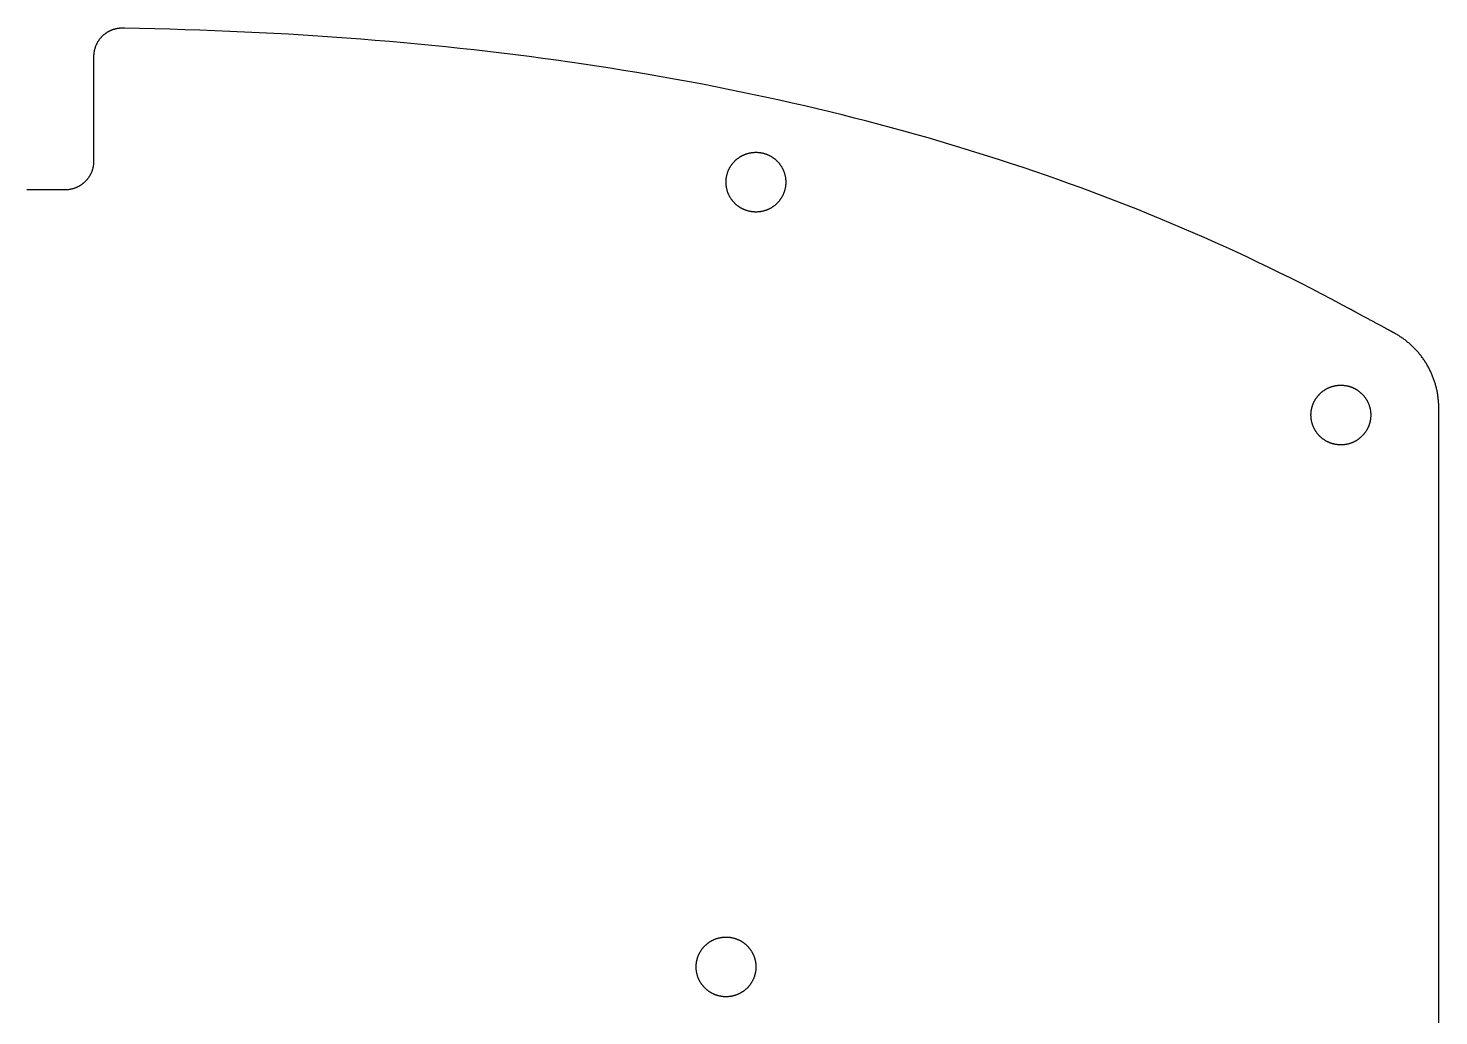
# Model space of a CAD drawing. Extents: x 0 to 154, y 0 to 134.
# Drawn here: x 76.85 to 126.44, y 99.09 to 133.81 of the extents above; entities that cross this region are included whole.
import ezdxf

# ---------------------------------------------------------------- set-up
doc = ezdxf.new("R2010")
doc.units = 0
doc.layers.add('CONTOUR', color=7, linetype='CONTINUOUS')
doc.layers.add('LAYER_1', color=7, linetype='CONTINUOUS')

# ---------------------------------------------------------------- blocks, each defined once
blk = doc.blocks.new('BLOCK_2')
at = {"layer": 'LAYER_1', "color": 7}
for points in [[(358.304, 279.247, 0), (358.304, 281.402, 0), (358.304, 283.548, 0), (358.304, 285.683, 0), (358.304, 287.806, 0), (358.304, 289.915, 0), (358.304, 292.008, 0), (358.304, 294.083, 0), (358.304, 296.138, 0), (358.304, 298.171, 0), (358.304, 300.182, 0), (358.304, 302.166, 0), (358.304, 304.124, 0), (358.304, 306.053, 0), (358.304, 307.95, 0), (358.304, 309.816, 0), (358.304, 311.646, 0), (358.304, 313.44, 0), (358.304, 315.196, 0), (358.304, 316.912, 0), (358.304, 318.585, 0), (358.304, 320.215, 0), (358.304, 321.799, 0), (358.304, 323.336, 0), (358.304, 324.823, 0), (358.304, 326.259, 0), (358.304, 327.642, 0), (358.304, 328.97, 0), (358.304, 330.241, 0), (358.304, 331.453, 0), (358.304, 332.605, 0), (358.304, 333.694, 0), (358.304, 334.72, 0), (358.304, 335.679, 0), (358.304, 336.57, 0), (358.304, 337.392, 0), (358.304, 338.142, 0), (358.304, 338.818, 0), (358.304, 339.419, 0), (358.304, 339.943, 0), (358.304, 340.388, 0), (358.304, 340.751, 0), (358.304, 341.033, 0), (358.304, 341.229, 0), (358.304, 341.339, 0), (358.304, 341.389, 0), (358.303, 341.485, 0), (358.301, 341.582, 0), (358.298, 341.678, 0), (358.294, 341.774, 0), (358.289, 341.87, 0), (358.282, 341.965, 0), (358.275, 342.061, 0), (358.267, 342.156, 0), (358.257, 342.251, 0), (358.247, 342.346, 0), (358.235, 342.44, 0), (358.223, 342.535, 0), (358.209, 342.629, 0), (358.195, 342.723, 0), (358.179, 342.816, 0), (358.162, 342.909, 0), (358.145, 343.002, 0), (358.126, 343.095, 0), (358.106, 343.187, 0), (358.085, 343.279, 0), (358.064, 343.371, 0), (358.041, 343.463, 0), (358.017, 343.554, 0), (357.992, 343.644, 0), (357.967, 343.735, 0), (357.94, 343.825, 0), (357.912, 343.915, 0), (357.884, 344.004, 0), (357.854, 344.093, 0), (357.823, 344.182, 0), (357.792, 344.27, 0), (357.759, 344.358, 0), (357.726, 344.445, 0), (357.691, 344.532, 0), (357.656, 344.619, 0), (357.62, 344.705, 0), (357.583, 344.791, 0), (357.544, 344.876, 0), (357.505, 344.961, 0), (357.465, 345.045, 0), (357.424, 345.129, 0), (357.383, 345.213, 0), (357.34, 345.296, 0), (357.296, 345.378, 0), (357.252, 345.46, 0), (357.206, 345.542, 0), (357.16, 345.623, 0), (357.113, 345.703, 0), (357.065, 345.783, 0), (357.016, 345.863, 0), (356.966, 345.942, 0), (356.915, 346.02, 0), (356.864, 346.098, 0), (356.812, 346.175, 0), (356.758, 346.252, 0), (356.704, 346.328, 0), (356.649, 346.403, 0), (356.593, 346.478, 0), (356.537, 346.553, 0), (356.479, 346.626, 0), (356.421, 346.7, 0), (356.362, 346.772, 0), (356.302, 346.844, 0), (356.241, 346.915, 0), (356.18, 346.986, 0), (356.118, 347.056, 0), (356.054, 347.125, 0), (355.991, 347.194, 0), (355.926, 347.262, 0), (355.86, 347.329, 0), (355.794, 347.396, 0), (355.727, 347.461, 0), (355.659, 347.527, 0), (355.591, 347.591, 0), (355.521, 347.655, 0), (355.451, 347.718, 0), (355.38, 347.78, 0), (355.309, 347.842, 0), (355.236, 347.903, 0), (355.163, 347.963, 0), (355.089, 348.022, 0), (355.015, 348.08, 0), (354.939, 348.138, 0), (354.863, 348.195, 0), (354.787, 348.251, 0), (354.709, 348.307, 0), (354.631, 348.361, 0), (354.552, 348.415, 0), (354.473, 348.468, 0), (354.392, 348.52, 0), (354.311, 348.571, 0), (354.23, 348.622, 0), (354.147, 348.671, 0), (354.064, 348.72, 0), (353.981, 348.768, 0), (353.896, 348.815, 0), (353.85, 348.84, 0), (353.848, 348.841, 0), (353.842, 348.844, 0), (353.834, 348.849, 0), (353.823, 348.855, 0), (353.81, 348.862, 0), (353.794, 348.871, 0), (353.775, 348.881, 0), (353.754, 348.892, 0), (353.731, 348.905, 0), (353.706, 348.918, 0), (353.678, 348.933, 0), (353.648, 348.95, 0), (353.616, 348.967, 0), (353.582, 348.985, 0), (353.546, 349.005, 0), (353.508, 349.025, 0), (353.468, 349.047, 0), (353.426, 349.07, 0), (353.383, 349.093, 0), (353.338, 349.118, 0), (353.291, 349.143, 0), (353.243, 349.169, 0), (353.193, 349.196, 0), (353.141, 349.224, 0), (353.088, 349.253, 0), (353.034, 349.282, 0), (352.979, 349.312, 0), (352.922, 349.343, 0), (352.864, 349.374, 0), (352.805, 349.406, 0), (352.745, 349.439, 0), (352.684, 349.472, 0), (352.622, 349.506, 0), (352.559, 349.54, 0), (352.496, 349.574, 0), (352.431, 349.609, 0), (352.366, 349.644, 0), (352.3, 349.68, 0), (352.234, 349.716, 0), (352.167, 349.752, 0), (352.1, 349.789, 0), (352.032, 349.826, 0), (351.964, 349.862, 0), (351.895, 349.9, 0), (351.827, 349.937, 0), (351.758, 349.974, 0), (351.689, 350.011, 0), (351.62, 350.049, 0), (351.551, 350.086, 0), (351.482, 350.124, 0), (351.413, 350.161, 0), (351.345, 350.198, 0), (351.276, 350.235, 0), (351.208, 350.272, 0), (351.141, 350.309, 0), (351.073, 350.345, 0), (351.006, 350.381, 0), (350.94, 350.417, 0), (350.874, 350.453, 0), (350.809, 350.488, 0), (350.745, 350.523, 0), (350.681, 350.558, 0), (350.619, 350.592, 0), (350.557, 350.625, 0), (350.496, 350.658, 0), (350.436, 350.691, 0), (350.377, 350.722, 0), (350.32, 350.754, 0), (350.263, 350.784, 0), (350.208, 350.814, 0), (350.154, 350.844, 0), (350.101, 350.872, 0), (350.05, 350.9, 0), (350, 350.927, 0), (349.952, 350.953, 0), (349.905, 350.978, 0), (349.86, 351.003, 0), (349.817, 351.026, 0), (349.776, 351.049, 0), (349.736, 351.07, 0), (349.698, 351.09, 0), (349.662, 351.11, 0), (349.629, 351.128, 0), (349.597, 351.145, 0), (349.567, 351.161, 0), (349.54, 351.176, 0), (349.515, 351.19, 0), (349.492, 351.202, 0), (349.471, 351.213, 0), (349.453, 351.223, 0), (349.437, 351.232, 0), (349.424, 351.239, 0), (349.414, 351.245, 0), (349.406, 351.249, 0), (349.401, 351.252, 0), (349.399, 351.253, 0), (348.712, 351.623, 0), (347.678, 352.174, 0), (346.64, 352.719, 0), (345.598, 353.258, 0), (344.551, 353.792, 0), (343.5, 354.32, 0), (342.444, 354.843, 0), (341.384, 355.36, 0), (340.319, 355.871, 0), (339.25, 356.377, 0), (338.176, 356.877, 0), (337.098, 357.371, 0), (336.015, 357.86, 0), (334.928, 358.343, 0), (333.836, 358.821, 0), (332.739, 359.293, 0), (331.638, 359.759, 0), (330.532, 360.22, 0), (329.422, 360.675, 0), (328.307, 361.125, 0), (327.187, 361.569, 0), (326.062, 362.007, 0), (324.933, 362.44, 0), (323.799, 362.868, 0), (322.661, 363.289, 0), (321.517, 363.705, 0), (320.369, 364.116, 0), (319.216, 364.521, 0), (318.058, 364.921, 0), (316.896, 365.314, 0), (315.729, 365.703, 0), (314.557, 366.086, 0), (313.38, 366.463, 0), (312.198, 366.835, 0), (311.011, 367.201, 0), (309.82, 367.561, 0), (308.623, 367.916, 0), (307.422, 368.266, 0), (306.216, 368.61, 0), (305.005, 368.948, 0), (303.789, 369.281, 0), (302.568, 369.609, 0), (301.342, 369.931, 0), (300.111, 370.247, 0), (298.875, 370.558, 0), (297.634, 370.863, 0), (296.388, 371.163, 0), (295.136, 371.458, 0), (293.88, 371.746, 0), (292.619, 372.03, 0), (291.353, 372.308, 0), (290.081, 372.58, 0), (288.805, 372.847, 0), (287.523, 373.108, 0), (286.236, 373.364, 0), (284.945, 373.615, 0), (283.647, 373.86, 0), (282.345, 374.099, 0), (281.038, 374.333, 0), (279.725, 374.562, 0), (278.407, 374.785, 0), (277.084, 375.002, 0), (275.756, 375.215, 0), (274.422, 375.421, 0), (273.083, 375.622, 0), (271.739, 375.818, 0), (270.389, 376.009, 0), (269.034, 376.194, 0), (267.674, 376.373, 0), (266.309, 376.547, 0), (264.938, 376.716, 0), (263.561, 376.879, 0), (262.18, 377.037, 0), (260.793, 377.189, 0), (259.4, 377.336, 0), (258.002, 377.477, 0), (256.599, 377.613, 0), (255.19, 377.744, 0), (253.776, 377.869, 0), (252.356, 377.989, 0), (250.931, 378.103, 0), (249.5, 378.212, 0), (248.064, 378.316, 0), (246.622, 378.414, 0), (245.175, 378.507, 0), (243.722, 378.595, 0), (242.263, 378.677, 0), (240.799, 378.753, 0), (239.329, 378.825, 0), (237.854, 378.891, 0), (236.373, 378.951, 0), (234.886, 379.006, 0), (233.394, 379.056, 0), (231.896, 379.101, 0), (230.392, 379.14, 0), (228.883, 379.173, 0), (227.368, 379.202, 0), (227.13, 379.205, 0), (227.082, 379.205, 0), (227.033, 379.204, 0), (226.985, 379.202, 0), (226.937, 379.199, 0), (226.889, 379.196, 0), (226.841, 379.191, 0), (226.794, 379.186, 0), (226.747, 379.18, 0), (226.7, 379.173, 0), (226.653, 379.166, 0), (226.607, 379.157, 0), (226.56, 379.148, 0), (226.515, 379.139, 0), (226.469, 379.128, 0), (226.424, 379.117, 0), (226.378, 379.105, 0), (226.334, 379.092, 0), (226.289, 379.079, 0), (226.245, 379.064, 0), (226.201, 379.05, 0), (226.158, 379.034, 0), (226.114, 379.018, 0), (226.072, 379.001, 0), (226.029, 378.983, 0), (225.987, 378.965, 0), (225.945, 378.946, 0), (225.903, 378.926, 0), (225.862, 378.906, 0), (225.822, 378.885, 0), (225.781, 378.864, 0), (225.741, 378.842, 0), (225.702, 378.819, 0), (225.662, 378.795, 0), (225.624, 378.771, 0), (225.585, 378.747, 0), (225.547, 378.721, 0), (225.51, 378.696, 0), (225.473, 378.669, 0), (225.436, 378.642, 0), (225.4, 378.615, 0), (225.364, 378.587, 0), (225.329, 378.558, 0), (225.294, 378.529, 0), (225.26, 378.499, 0), (225.226, 378.469, 0), (225.193, 378.438, 0), (225.16, 378.406, 0), (225.127, 378.375, 0), (225.095, 378.342, 0), (225.064, 378.309, 0), (225.033, 378.276, 0), (225.003, 378.242, 0), (224.973, 378.208, 0), (224.944, 378.173, 0), (224.915, 378.138, 0), (224.887, 378.102, 0), (224.86, 378.066, 0), (224.833, 378.029, 0), (224.806, 377.992, 0), (224.78, 377.954, 0), (224.755, 377.916, 0), (224.731, 377.878, 0), (224.707, 377.839, 0), (224.683, 377.8, 0), (224.66, 377.76, 0), (224.638, 377.72, 0), (224.617, 377.68, 0), (224.596, 377.639, 0), (224.575, 377.598, 0), (224.556, 377.556, 0), (224.537, 377.514, 0), (224.519, 377.472, 0), (224.501, 377.429, 0), (224.484, 377.386, 0), (224.468, 377.343, 0), (224.452, 377.299, 0), (224.437, 377.255, 0), (224.423, 377.211, 0), (224.41, 377.166, 0), (224.397, 377.122, 0), (224.385, 377.076, 0), (224.373, 377.031, 0), (224.363, 376.985, 0), (224.353, 376.939, 0), (224.344, 376.893, 0), (224.336, 376.846, 0), (224.328, 376.799, 0), (224.321, 376.752, 0), (224.315, 376.705, 0), (224.31, 376.657, 0), (224.306, 376.61, 0), (224.302, 376.562, 0), (224.299, 376.513, 0), (224.297, 376.465, 0), (224.296, 376.416, 0), (224.296, 376.371, 0), (224.296, 376.367, 0), (224.296, 376.357, 0), (224.296, 376.34, 0), (224.296, 376.317, 0), (224.296, 376.288, 0), (224.296, 376.253, 0), (224.296, 376.212, 0), (224.296, 376.165, 0), (224.296, 376.113, 0), (224.296, 376.055, 0), (224.296, 375.992, 0), (224.296, 375.924, 0), (224.296, 375.851, 0), (224.296, 375.773, 0), (224.296, 375.691, 0), (224.296, 375.603, 0), (224.296, 375.511, 0), (224.296, 375.415, 0), (224.296, 375.315, 0), (224.296, 375.211, 0), (224.296, 375.102, 0), (224.296, 374.99, 0), (224.296, 374.875, 0), (224.296, 374.756, 0), (224.296, 374.633, 0), (224.296, 374.507, 0), (224.296, 374.379, 0), (224.296, 374.247, 0), (224.296, 374.112, 0), (224.296, 373.975, 0), (224.296, 373.835, 0), (224.296, 373.693, 0), (224.296, 373.549, 0), (224.296, 373.402, 0), (224.296, 373.254, 0), (224.296, 373.103, 0), (224.296, 372.951, 0), (224.296, 372.798, 0), (224.296, 372.643, 0), (224.296, 372.487, 0), (224.296, 372.329, 0), (224.296, 372.171, 0), (224.296, 372.011, 0), (224.296, 371.851, 0), (224.296, 371.691, 0), (224.296, 371.529, 0), (224.296, 371.368, 0), (224.296, 371.206, 0), (224.296, 371.045, 0), (224.296, 370.883, 0), (224.296, 370.722, 0), (224.296, 370.561, 0), (224.296, 370.4, 0), (224.296, 370.241, 0), (224.296, 370.081, 0), (224.296, 369.923, 0), (224.296, 369.766, 0), (224.296, 369.61, 0), (224.296, 369.456, 0), (224.296, 369.303, 0), (224.296, 369.151, 0), (224.296, 369.002, 0), (224.296, 368.854, 0), (224.296, 368.708, 0), (224.296, 368.565, 0), (224.296, 368.423, 0), (224.296, 368.284, 0), (224.296, 368.148, 0), (224.296, 368.015, 0), (224.296, 367.884, 0), (224.296, 367.756, 0), (224.296, 367.632, 0), (224.296, 367.51, 0), (224.296, 367.392, 0), (224.296, 367.278, 0), (224.296, 367.167, 0), (224.296, 367.06, 0), (224.296, 366.958, 0), (224.296, 366.859, 0), (224.296, 366.764, 0), (224.296, 366.674, 0), (224.296, 366.588, 0), (224.296, 366.507, 0), (224.296, 366.431, 0), (224.296, 366.36, 0), (224.296, 366.293, 0), (224.296, 366.232, 0), (224.296, 366.177, 0), (224.296, 366.126, 0), (224.296, 366.082, 0), (224.296, 366.043, 0), (224.296, 366.01, 0), (224.296, 365.983, 0), (224.296, 365.962, 0), (224.296, 365.948, 0), (224.296, 365.94, 0), (224.296, 365.924, 0), (224.295, 365.876, 0), (224.294, 365.827, 0), (224.292, 365.779, 0), (224.288, 365.731, 0), (224.285, 365.683, 0), (224.28, 365.636, 0), (224.275, 365.588, 0), (224.268, 365.541, 0), (224.262, 365.494, 0), (224.254, 365.448, 0), (224.245, 365.402, 0), (224.236, 365.356, 0), (224.226, 365.31, 0), (224.216, 365.264, 0), (224.204, 365.219, 0), (224.192, 365.174, 0), (224.179, 365.129, 0), (224.166, 365.085, 0), (224.152, 365.041, 0), (224.137, 364.997, 0), (224.121, 364.954, 0), (224.105, 364.911, 0), (224.088, 364.868, 0), (224.071, 364.826, 0), (224.052, 364.784, 0), (224.033, 364.742, 0), (224.014, 364.701, 0), (223.994, 364.66, 0), (223.973, 364.619, 0), (223.951, 364.579, 0), (223.929, 364.539, 0), (223.907, 364.5, 0), (223.883, 364.461, 0), (223.859, 364.422, 0), (223.835, 364.384, 0), (223.81, 364.346, 0), (223.784, 364.309, 0), (223.758, 364.272, 0), (223.731, 364.235, 0), (223.704, 364.199, 0), (223.676, 364.164, 0), (223.647, 364.128, 0), (223.618, 364.094, 0), (223.589, 364.06, 0), (223.559, 364.026, 0), (223.528, 363.993, 0), (223.497, 363.96, 0), (223.465, 363.928, 0), (223.433, 363.896, 0), (223.4, 363.865, 0), (223.367, 363.834, 0), (223.334, 363.804, 0), (223.3, 363.774, 0), (223.265, 363.745, 0), (223.23, 363.716, 0), (223.194, 363.688, 0), (223.159, 363.661, 0), (223.122, 363.634, 0), (223.085, 363.607, 0), (223.048, 363.582, 0), (223.01, 363.556, 0), (222.972, 363.532, 0), (222.934, 363.508, 0), (222.895, 363.484, 0), (222.855, 363.462, 0), (222.816, 363.439, 0), (222.776, 363.418, 0), (222.735, 363.397, 0), (222.694, 363.376, 0), (222.653, 363.357, 0), (222.611, 363.338, 0), (222.569, 363.319, 0), (222.527, 363.302, 0), (222.484, 363.284, 0), (222.441, 363.268, 0), (222.398, 363.252, 0), (222.354, 363.237, 0), (222.31, 363.223, 0), (222.266, 363.209, 0), (222.222, 363.196, 0), (222.177, 363.184, 0), (222.132, 363.173, 0), (222.086, 363.162, 0), (222.04, 363.152, 0), (221.994, 363.142, 0), (221.948, 363.134, 0), (221.902, 363.126, 0), (221.855, 363.119, 0), (221.808, 363.112, 0), (221.76, 363.107, 0), (221.713, 363.102, 0), (221.665, 363.098, 0), (221.617, 363.095, 0), (221.569, 363.092, 0), (221.521, 363.091, 0), (221.472, 363.09, 0), (221.445, 363.09, 0), (221.426, 363.09, 0), (221.388, 363.09, 0), (221.332, 363.09, 0), (221.258, 363.09, 0), (221.166, 363.09, 0), (221.057, 363.09, 0), (220.931, 363.09, 0), (220.789, 363.09, 0), (220.631, 363.09, 0), (220.457, 363.09, 0), (220.268, 363.09, 0), (220.064, 363.09, 0), (219.846, 363.09, 0), (219.614, 363.09, 0), (219.368, 363.09, 0), (219.109, 363.09, 0), (218.837, 363.09, 0), (218.553, 363.09, 0), (218.257, 363.09, 0), (217.949, 363.09, 0), (217.63, 363.09, 0)], [(293.252, 363.864, 0), (293.252, 363.816, 0), (293.25, 363.769, 0), (293.249, 363.722, 0), (293.246, 363.675, 0), (293.243, 363.628, 0), (293.239, 363.582, 0), (293.234, 363.536, 0), (293.229, 363.489, 0), (293.223, 363.444, 0), (293.216, 363.398, 0), (293.208, 363.353, 0), (293.2, 363.307, 0), (293.191, 363.262, 0), (293.182, 363.218, 0), (293.171, 363.173, 0), (293.161, 363.129, 0), (293.149, 363.085, 0), (293.137, 363.042, 0), (293.124, 362.998, 0), (293.111, 362.955, 0), (293.097, 362.912, 0), (293.082, 362.87, 0), (293.067, 362.827, 0), (293.051, 362.786, 0), (293.034, 362.744, 0), (293.017, 362.703, 0), (292.999, 362.662, 0), (292.981, 362.621, 0), (292.962, 362.581, 0), (292.942, 362.541, 0), (292.922, 362.501, 0), (292.902, 362.462, 0), (292.88, 362.423, 0), (292.858, 362.384, 0), (292.836, 362.346, 0), (292.813, 362.308, 0), (292.79, 362.27, 0), (292.766, 362.233, 0), (292.741, 362.196, 0), (292.716, 362.16, 0), (292.691, 362.124, 0), (292.664, 362.088, 0), (292.638, 362.053, 0), (292.611, 362.018, 0), (292.583, 361.984, 0), (292.555, 361.95, 0), (292.526, 361.916, 0), (292.497, 361.883, 0), (292.468, 361.851, 0), (292.438, 361.818, 0), (292.407, 361.787, 0), (292.376, 361.755, 0), (292.345, 361.724, 0), (292.313, 361.694, 0), (292.281, 361.664, 0), (292.248, 361.635, 0), (292.215, 361.606, 0), (292.181, 361.577, 0), (292.147, 361.549, 0), (292.112, 361.522, 0), (292.078, 361.495, 0), (292.042, 361.468, 0), (292.007, 361.442, 0), (291.97, 361.417, 0), (291.934, 361.392, 0), (291.897, 361.368, 0), (291.86, 361.344, 0), (291.822, 361.32, 0), (291.784, 361.298, 0), (291.746, 361.275, 0), (291.707, 361.254, 0), (291.668, 361.233, 0), (291.629, 361.212, 0), (291.589, 361.192, 0), (291.549, 361.173, 0), (291.508, 361.154, 0), (291.468, 361.136, 0), (291.427, 361.118, 0), (291.385, 361.101, 0), (291.343, 361.085, 0), (291.301, 361.069, 0), (291.259, 361.054, 0), (291.217, 361.039, 0), (291.174, 361.025, 0), (291.131, 361.012, 0), (291.087, 361, 0), (291.043, 360.988, 0), (290.999, 360.976, 0), (290.955, 360.966, 0), (290.911, 360.956, 0), (290.866, 360.946, 0), (290.821, 360.937, 0), (290.776, 360.929, 0), (290.73, 360.922, 0), (290.685, 360.916, 0), (290.639, 360.91, 0), (290.593, 360.904, 0), (290.546, 360.9, 0), (290.5, 360.896, 0), (290.453, 360.893, 0), (290.406, 360.89, 0), (290.359, 360.889, 0), (290.312, 360.888, 0), (290.264, 360.888, 0), (290.217, 360.888, 0), (290.17, 360.89, 0), (290.123, 360.892, 0), (290.076, 360.894, 0), (290.029, 360.898, 0), (289.983, 360.902, 0), (289.937, 360.907, 0), (289.89, 360.912, 0), (289.845, 360.919, 0), (289.799, 360.926, 0), (289.754, 360.933, 0), (289.709, 360.942, 0), (289.664, 360.951, 0), (289.619, 360.96, 0), (289.575, 360.971, 0), (289.53, 360.982, 0), (289.487, 360.993, 0), (289.443, 361.006, 0), (289.4, 361.019, 0), (289.357, 361.032, 0), (289.314, 361.047, 0), (289.271, 361.061, 0), (289.229, 361.077, 0), (289.187, 361.093, 0), (289.146, 361.11, 0), (289.104, 361.127, 0), (289.064, 361.145, 0), (289.023, 361.163, 0), (288.983, 361.182, 0), (288.943, 361.202, 0), (288.903, 361.222, 0), (288.864, 361.243, 0), (288.825, 361.265, 0), (288.786, 361.286, 0), (288.748, 361.309, 0), (288.71, 361.332, 0), (288.673, 361.356, 0), (288.636, 361.38, 0), (288.599, 361.404, 0), (288.563, 361.43, 0), (288.527, 361.455, 0), (288.491, 361.482, 0), (288.456, 361.508, 0), (288.421, 361.535, 0), (288.387, 361.563, 0), (288.353, 361.591, 0), (288.32, 361.62, 0), (288.287, 361.649, 0), (288.254, 361.679, 0), (288.222, 361.709, 0), (288.19, 361.74, 0), (288.159, 361.771, 0), (288.128, 361.802, 0), (288.098, 361.834, 0), (288.068, 361.867, 0), (288.039, 361.9, 0), (288.01, 361.933, 0), (287.982, 361.967, 0), (287.954, 362.001, 0), (287.927, 362.036, 0), (287.9, 362.071, 0), (287.873, 362.106, 0), (287.847, 362.142, 0), (287.822, 362.178, 0), (287.797, 362.215, 0), (287.773, 362.252, 0), (287.749, 362.289, 0), (287.726, 362.327, 0), (287.703, 362.365, 0), (287.681, 362.403, 0), (287.66, 362.442, 0), (287.639, 362.481, 0), (287.618, 362.521, 0), (287.599, 362.561, 0), (287.579, 362.601, 0), (287.561, 362.641, 0), (287.543, 362.682, 0), (287.525, 362.723, 0), (287.508, 362.765, 0), (287.492, 362.806, 0), (287.476, 362.849, 0), (287.461, 362.891, 0), (287.447, 362.934, 0), (287.433, 362.977, 0), (287.42, 363.02, 0), (287.408, 363.063, 0), (287.396, 363.107, 0), (287.385, 363.151, 0), (287.374, 363.196, 0), (287.364, 363.24, 0), (287.355, 363.285, 0), (287.347, 363.33, 0), (287.339, 363.375, 0), (287.332, 363.421, 0), (287.325, 363.467, 0), (287.319, 363.513, 0), (287.314, 363.559, 0), (287.31, 363.605, 0), (287.306, 363.652, 0), (287.303, 363.698, 0), (287.301, 363.745, 0), (287.3, 363.793, 0), (287.299, 363.84, 0), (287.299, 363.888, 0), (287.3, 363.935, 0), (287.301, 363.982, 0), (287.303, 364.029, 0), (287.306, 364.076, 0), (287.31, 364.122, 0), (287.314, 364.169, 0), (287.319, 364.215, 0), (287.325, 364.261, 0), (287.332, 364.307, 0), (287.339, 364.352, 0), (287.347, 364.398, 0), (287.355, 364.443, 0), (287.364, 364.487, 0), (287.374, 364.532, 0), (287.385, 364.576, 0), (287.396, 364.62, 0), (287.408, 364.664, 0), (287.42, 364.708, 0), (287.433, 364.751, 0), (287.447, 364.794, 0), (287.461, 364.837, 0), (287.476, 364.879, 0), (287.492, 364.921, 0), (287.508, 364.963, 0), (287.525, 365.004, 0), (287.543, 365.045, 0), (287.561, 365.086, 0), (287.579, 365.127, 0), (287.599, 365.167, 0), (287.618, 365.207, 0), (287.639, 365.246, 0), (287.66, 365.286, 0), (287.681, 365.324, 0), (287.703, 365.363, 0), (287.726, 365.401, 0), (287.749, 365.439, 0), (287.773, 365.476, 0), (287.797, 365.513, 0), (287.822, 365.55, 0), (287.847, 365.586, 0), (287.873, 365.622, 0), (287.9, 365.657, 0), (287.927, 365.692, 0), (287.954, 365.727, 0), (287.982, 365.761, 0), (288.01, 365.794, 0), (288.039, 365.828, 0), (288.068, 365.861, 0), (288.098, 365.893, 0), (288.128, 365.925, 0), (288.159, 365.957, 0), (288.19, 365.988, 0), (288.222, 366.018, 0), (288.254, 366.048, 0), (288.287, 366.078, 0), (288.32, 366.107, 0), (288.353, 366.136, 0), (288.387, 366.164, 0), (288.421, 366.192, 0), (288.456, 366.219, 0), (288.491, 366.246, 0), (288.527, 366.272, 0), (288.563, 366.298, 0), (288.599, 366.323, 0), (288.636, 366.348, 0), (288.673, 366.372, 0), (288.71, 366.396, 0), (288.748, 366.419, 0), (288.786, 366.441, 0), (288.825, 366.463, 0), (288.864, 366.484, 0), (288.903, 366.505, 0), (288.943, 366.525, 0), (288.983, 366.545, 0), (289.023, 366.564, 0), (289.064, 366.583, 0), (289.104, 366.601, 0), (289.146, 366.618, 0), (289.187, 366.635, 0), (289.229, 366.651, 0), (289.271, 366.666, 0), (289.314, 366.681, 0), (289.357, 366.695, 0), (289.4, 366.709, 0), (289.443, 366.722, 0), (289.487, 366.734, 0), (289.53, 366.746, 0), (289.575, 366.757, 0), (289.619, 366.767, 0), (289.664, 366.777, 0), (289.709, 366.786, 0), (289.754, 366.794, 0), (289.799, 366.802, 0), (289.845, 366.809, 0), (289.89, 366.815, 0), (289.937, 366.821, 0), (289.983, 366.826, 0), (290.029, 366.83, 0), (290.076, 366.833, 0), (290.123, 366.836, 0), (290.17, 366.838, 0), (290.217, 366.839, 0), (290.264, 366.84, 0), (290.312, 366.84, 0), (290.359, 366.839, 0), (290.406, 366.837, 0), (290.453, 366.835, 0), (290.5, 366.832, 0), (290.546, 366.828, 0), (290.593, 366.823, 0), (290.639, 366.818, 0), (290.685, 366.812, 0), (290.73, 366.805, 0), (290.776, 366.798, 0), (290.821, 366.79, 0), (290.866, 366.781, 0), (290.911, 366.772, 0), (290.955, 366.762, 0), (290.999, 366.751, 0), (291.043, 366.74, 0), (291.087, 366.728, 0), (291.131, 366.715, 0), (291.174, 366.702, 0), (291.217, 366.688, 0), (291.259, 366.674, 0), (291.301, 366.658, 0), (291.343, 366.643, 0), (291.385, 366.626, 0), (291.427, 366.609, 0), (291.468, 366.592, 0), (291.508, 366.573, 0), (291.549, 366.555, 0), (291.589, 366.535, 0), (291.629, 366.515, 0), (291.668, 366.495, 0), (291.707, 366.474, 0), (291.746, 366.452, 0), (291.784, 366.43, 0), (291.822, 366.407, 0), (291.86, 366.384, 0), (291.897, 366.36, 0), (291.934, 366.336, 0), (291.97, 366.311, 0), (292.007, 366.285, 0), (292.042, 366.259, 0), (292.078, 366.233, 0), (292.112, 366.206, 0), (292.147, 366.178, 0), (292.181, 366.15, 0), (292.215, 366.122, 0), (292.248, 366.093, 0), (292.281, 366.063, 0), (292.313, 366.033, 0), (292.345, 366.003, 0), (292.376, 365.972, 0), (292.407, 365.941, 0), (292.438, 365.909, 0), (292.468, 365.877, 0), (292.497, 365.844, 0), (292.526, 365.811, 0), (292.555, 365.778, 0), (292.583, 365.744, 0), (292.611, 365.709, 0), (292.638, 365.675, 0), (292.664, 365.639, 0), (292.691, 365.604, 0), (292.716, 365.568, 0), (292.741, 365.531, 0), (292.766, 365.495, 0), (292.79, 365.457, 0), (292.813, 365.42, 0), (292.836, 365.382, 0), (292.858, 365.344, 0), (292.88, 365.305, 0), (292.902, 365.266, 0), (292.922, 365.227, 0), (292.942, 365.187, 0), (292.962, 365.147, 0), (292.981, 365.107, 0), (292.999, 365.066, 0), (293.017, 365.025, 0), (293.034, 364.984, 0), (293.051, 364.942, 0), (293.067, 364.9, 0), (293.082, 364.858, 0), (293.097, 364.815, 0), (293.111, 364.772, 0), (293.124, 364.729, 0), (293.137, 364.686, 0), (293.149, 364.642, 0), (293.161, 364.598, 0), (293.171, 364.554, 0), (293.182, 364.51, 0), (293.191, 364.465, 0), (293.2, 364.42, 0), (293.208, 364.375, 0), (293.216, 364.33, 0), (293.223, 364.284, 0), (293.229, 364.238, 0), (293.234, 364.192, 0), (293.239, 364.146, 0), (293.243, 364.099, 0), (293.246, 364.052, 0), (293.249, 364.006, 0), (293.25, 363.958, 0), (293.252, 363.911, 0), (293.252, 363.864, 0)], [(351.525, 340.66, 0), (351.525, 340.613, 0), (351.524, 340.565, 0), (351.522, 340.518, 0), (351.52, 340.471, 0), (351.516, 340.425, 0), (351.512, 340.378, 0), (351.508, 340.332, 0), (351.502, 340.286, 0), (351.496, 340.24, 0), (351.489, 340.194, 0), (351.482, 340.149, 0), (351.473, 340.104, 0), (351.465, 340.059, 0), (351.455, 340.014, 0), (351.445, 339.97, 0), (351.434, 339.926, 0), (351.423, 339.882, 0), (351.41, 339.838, 0), (351.398, 339.795, 0), (351.384, 339.751, 0), (351.37, 339.709, 0), (351.355, 339.666, 0), (351.34, 339.624, 0), (351.324, 339.582, 0), (351.308, 339.54, 0), (351.29, 339.499, 0), (351.273, 339.458, 0), (351.254, 339.417, 0), (351.235, 339.377, 0), (351.216, 339.337, 0), (351.196, 339.297, 0), (351.175, 339.258, 0), (351.154, 339.219, 0), (351.132, 339.18, 0), (351.11, 339.142, 0), (351.087, 339.104, 0), (351.063, 339.067, 0), (351.039, 339.029, 0), (351.015, 338.993, 0), (350.99, 338.956, 0), (350.964, 338.92, 0), (350.938, 338.885, 0), (350.911, 338.849, 0), (350.884, 338.815, 0), (350.857, 338.78, 0), (350.828, 338.746, 0), (350.8, 338.713, 0), (350.771, 338.68, 0), (350.741, 338.647, 0), (350.711, 338.615, 0), (350.681, 338.583, 0), (350.65, 338.552, 0), (350.618, 338.521, 0), (350.586, 338.49, 0), (350.554, 338.461, 0), (350.521, 338.431, 0), (350.488, 338.402, 0), (350.454, 338.374, 0), (350.42, 338.346, 0), (350.386, 338.318, 0), (350.351, 338.291, 0), (350.316, 338.265, 0), (350.28, 338.239, 0), (350.244, 338.213, 0), (350.207, 338.188, 0), (350.171, 338.164, 0), (350.133, 338.14, 0), (350.096, 338.117, 0), (350.058, 338.094, 0), (350.019, 338.072, 0), (349.981, 338.05, 0), (349.942, 338.029, 0), (349.902, 338.009, 0), (349.862, 337.989, 0), (349.822, 337.969, 0), (349.782, 337.95, 0), (349.741, 337.932, 0), (349.7, 337.915, 0), (349.659, 337.898, 0), (349.617, 337.881, 0), (349.575, 337.865, 0), (349.533, 337.85, 0), (349.49, 337.836, 0), (349.447, 337.822, 0), (349.404, 337.809, 0), (349.361, 337.796, 0), (349.317, 337.784, 0), (349.273, 337.773, 0), (349.229, 337.762, 0), (349.184, 337.752, 0), (349.139, 337.743, 0), (349.094, 337.734, 0), (349.049, 337.726, 0), (349.004, 337.719, 0), (348.958, 337.712, 0), (348.912, 337.706, 0), (348.866, 337.701, 0), (348.82, 337.696, 0), (348.773, 337.692, 0), (348.727, 337.689, 0), (348.68, 337.687, 0), (348.633, 337.685, 0), (348.585, 337.684, 0), (348.538, 337.684, 0), (348.491, 337.685, 0), (348.443, 337.686, 0), (348.396, 337.688, 0), (348.349, 337.691, 0), (348.303, 337.694, 0), (348.256, 337.698, 0), (348.21, 337.703, 0), (348.164, 337.709, 0), (348.118, 337.715, 0), (348.072, 337.722, 0), (348.027, 337.73, 0), (347.982, 337.738, 0), (347.937, 337.747, 0), (347.892, 337.757, 0), (347.848, 337.767, 0), (347.804, 337.778, 0), (347.76, 337.79, 0), (347.716, 337.802, 0), (347.673, 337.815, 0), (347.63, 337.829, 0), (347.587, 337.843, 0), (347.545, 337.858, 0), (347.503, 337.873, 0), (347.461, 337.889, 0), (347.419, 337.906, 0), (347.378, 337.923, 0), (347.337, 337.941, 0), (347.296, 337.96, 0), (347.256, 337.979, 0), (347.216, 337.999, 0), (347.176, 338.019, 0), (347.137, 338.04, 0), (347.098, 338.061, 0), (347.06, 338.083, 0), (347.022, 338.105, 0), (346.984, 338.128, 0), (346.946, 338.152, 0), (346.909, 338.176, 0), (346.872, 338.201, 0), (346.836, 338.226, 0), (346.8, 338.252, 0), (346.765, 338.278, 0), (346.73, 338.305, 0), (346.695, 338.332, 0), (346.661, 338.36, 0), (346.627, 338.388, 0), (346.593, 338.417, 0), (346.56, 338.446, 0), (346.528, 338.475, 0), (346.496, 338.506, 0), (346.464, 338.536, 0), (346.433, 338.567, 0), (346.402, 338.599, 0), (346.372, 338.631, 0), (346.342, 338.663, 0), (346.312, 338.696, 0), (346.284, 338.729, 0), (346.255, 338.763, 0), (346.227, 338.797, 0), (346.2, 338.832, 0), (346.173, 338.867, 0), (346.147, 338.902, 0), (346.121, 338.938, 0), (346.096, 338.974, 0), (346.071, 339.011, 0), (346.046, 339.048, 0), (346.023, 339.085, 0), (346, 339.123, 0), (345.977, 339.161, 0), (345.955, 339.2, 0), (345.933, 339.238, 0), (345.912, 339.278, 0), (345.892, 339.317, 0), (345.872, 339.357, 0), (345.853, 339.397, 0), (345.834, 339.438, 0), (345.816, 339.478, 0), (345.799, 339.52, 0), (345.782, 339.561, 0), (345.766, 339.603, 0), (345.75, 339.645, 0), (345.735, 339.687, 0), (345.721, 339.73, 0), (345.707, 339.773, 0), (345.694, 339.816, 0), (345.681, 339.86, 0), (345.669, 339.904, 0), (345.658, 339.948, 0), (345.648, 339.992, 0), (345.638, 340.036, 0), (345.629, 340.081, 0), (345.62, 340.126, 0), (345.612, 340.172, 0), (345.605, 340.217, 0), (345.599, 340.263, 0), (345.593, 340.309, 0), (345.588, 340.355, 0), (345.583, 340.401, 0), (345.58, 340.448, 0), (345.577, 340.495, 0), (345.575, 340.542, 0), (345.573, 340.589, 0), (345.572, 340.636, 0), (345.572, 340.684, 0), (345.573, 340.731, 0), (345.575, 340.778, 0), (345.577, 340.825, 0), (345.58, 340.872, 0), (345.583, 340.919, 0), (345.588, 340.965, 0), (345.593, 341.011, 0), (345.599, 341.057, 0), (345.605, 341.103, 0), (345.612, 341.149, 0), (345.62, 341.194, 0), (345.629, 341.239, 0), (345.638, 341.284, 0), (345.648, 341.328, 0), (345.658, 341.373, 0), (345.669, 341.417, 0), (345.681, 341.461, 0), (345.694, 341.504, 0), (345.707, 341.547, 0), (345.721, 341.59, 0), (345.735, 341.633, 0), (345.75, 341.675, 0), (345.766, 341.717, 0), (345.782, 341.759, 0), (345.799, 341.801, 0), (345.816, 341.842, 0), (345.834, 341.883, 0), (345.853, 341.923, 0), (345.872, 341.963, 0), (345.892, 342.003, 0), (345.912, 342.043, 0), (345.933, 342.082, 0), (345.955, 342.121, 0), (345.977, 342.159, 0), (346, 342.197, 0), (346.023, 342.235, 0), (346.046, 342.272, 0), (346.071, 342.309, 0), (346.096, 342.346, 0), (346.121, 342.382, 0), (346.147, 342.418, 0), (346.173, 342.453, 0), (346.2, 342.488, 0), (346.227, 342.523, 0), (346.255, 342.557, 0), (346.284, 342.591, 0), (346.312, 342.624, 0), (346.342, 342.657, 0), (346.372, 342.689, 0), (346.402, 342.721, 0), (346.433, 342.753, 0), (346.464, 342.784, 0), (346.496, 342.815, 0), (346.528, 342.845, 0), (346.56, 342.875, 0), (346.593, 342.904, 0), (346.627, 342.932, 0), (346.661, 342.961, 0), (346.695, 342.988, 0), (346.73, 343.016, 0), (346.765, 343.042, 0), (346.8, 343.069, 0), (346.836, 343.094, 0), (346.872, 343.12, 0), (346.909, 343.144, 0), (346.946, 343.168, 0), (346.984, 343.192, 0), (347.022, 343.215, 0), (347.06, 343.237, 0), (347.098, 343.259, 0), (347.137, 343.281, 0), (347.176, 343.302, 0), (347.216, 343.322, 0), (347.256, 343.341, 0), (347.296, 343.361, 0), (347.337, 343.379, 0), (347.378, 343.397, 0), (347.419, 343.414, 0), (347.461, 343.431, 0), (347.503, 343.447, 0), (347.545, 343.463, 0), (347.587, 343.477, 0), (347.63, 343.492, 0), (347.673, 343.505, 0), (347.716, 343.518, 0), (347.76, 343.53, 0), (347.804, 343.542, 0), (347.848, 343.553, 0), (347.892, 343.563, 0), (347.937, 343.573, 0), (347.982, 343.582, 0), (348.027, 343.591, 0), (348.072, 343.598, 0), (348.118, 343.605, 0), (348.164, 343.611, 0), (348.21, 343.617, 0), (348.256, 343.622, 0), (348.303, 343.626, 0), (348.349, 343.63, 0), (348.396, 343.632, 0), (348.443, 343.634, 0), (348.491, 343.636, 0), (348.538, 343.636, 0), (348.585, 343.636, 0), (348.633, 343.635, 0), (348.68, 343.633, 0), (348.727, 343.631, 0), (348.773, 343.628, 0), (348.82, 343.624, 0), (348.866, 343.62, 0), (348.912, 343.614, 0), (348.958, 343.608, 0), (349.004, 343.602, 0), (349.049, 343.594, 0), (349.094, 343.586, 0), (349.139, 343.578, 0), (349.184, 343.568, 0), (349.229, 343.558, 0), (349.273, 343.548, 0), (349.317, 343.536, 0), (349.361, 343.524, 0), (349.404, 343.512, 0), (349.447, 343.498, 0), (349.49, 343.485, 0), (349.533, 343.47, 0), (349.575, 343.455, 0), (349.617, 343.439, 0), (349.659, 343.423, 0), (349.7, 343.406, 0), (349.741, 343.388, 0), (349.782, 343.37, 0), (349.822, 343.351, 0), (349.862, 343.332, 0), (349.902, 343.312, 0), (349.942, 343.291, 0), (349.981, 343.27, 0), (350.019, 343.248, 0), (350.058, 343.226, 0), (350.096, 343.203, 0), (350.133, 343.18, 0), (350.171, 343.156, 0), (350.207, 343.132, 0), (350.244, 343.107, 0), (350.28, 343.082, 0), (350.316, 343.056, 0), (350.351, 343.029, 0), (350.386, 343.002, 0), (350.42, 342.975, 0), (350.454, 342.947, 0), (350.488, 342.918, 0), (350.521, 342.889, 0), (350.554, 342.86, 0), (350.586, 342.83, 0), (350.618, 342.799, 0), (350.65, 342.769, 0), (350.681, 342.737, 0), (350.711, 342.706, 0), (350.741, 342.673, 0), (350.771, 342.641, 0), (350.8, 342.608, 0), (350.828, 342.574, 0), (350.857, 342.54, 0), (350.884, 342.506, 0), (350.911, 342.471, 0), (350.938, 342.436, 0), (350.964, 342.4, 0), (350.99, 342.364, 0), (351.015, 342.328, 0), (351.039, 342.291, 0), (351.063, 342.254, 0), (351.087, 342.216, 0), (351.11, 342.178, 0), (351.132, 342.14, 0), (351.154, 342.101, 0), (351.175, 342.062, 0), (351.196, 342.023, 0), (351.216, 341.983, 0), (351.235, 341.943, 0), (351.254, 341.903, 0), (351.273, 341.862, 0), (351.29, 341.821, 0), (351.308, 341.78, 0), (351.324, 341.738, 0), (351.34, 341.696, 0), (351.355, 341.654, 0), (351.37, 341.612, 0), (351.384, 341.569, 0), (351.398, 341.526, 0), (351.41, 341.482, 0), (351.423, 341.439, 0), (351.434, 341.395, 0), (351.445, 341.351, 0), (351.455, 341.306, 0), (351.465, 341.261, 0), (351.473, 341.217, 0), (351.482, 341.171, 0), (351.489, 341.126, 0), (351.496, 341.08, 0), (351.502, 341.034, 0), (351.508, 340.988, 0), (351.512, 340.942, 0), (351.516, 340.896, 0), (351.52, 340.849, 0), (351.522, 340.802, 0), (351.524, 340.755, 0), (351.525, 340.708, 0), (351.525, 340.66, 0)], [(290.275, 285.671, 0), (290.275, 285.623, 0), (290.274, 285.576, 0), (290.272, 285.529, 0), (290.27, 285.482, 0), (290.266, 285.435, 0), (290.262, 285.389, 0), (290.258, 285.343, 0), (290.252, 285.297, 0), (290.246, 285.251, 0), (290.239, 285.205, 0), (290.232, 285.16, 0), (290.223, 285.115, 0), (290.215, 285.07, 0), (290.205, 285.025, 0), (290.195, 284.98, 0), (290.184, 284.936, 0), (290.173, 284.892, 0), (290.16, 284.849, 0), (290.148, 284.805, 0), (290.134, 284.762, 0), (290.12, 284.719, 0), (290.105, 284.677, 0), (290.09, 284.635, 0), (290.074, 284.593, 0), (290.058, 284.551, 0), (290.04, 284.51, 0), (290.023, 284.469, 0), (290.004, 284.428, 0), (289.985, 284.388, 0), (289.966, 284.348, 0), (289.946, 284.308, 0), (289.925, 284.269, 0), (289.904, 284.23, 0), (289.882, 284.191, 0), (289.86, 284.153, 0), (289.837, 284.115, 0), (289.813, 284.077, 0), (289.789, 284.04, 0), (289.765, 284.003, 0), (289.74, 283.967, 0), (289.714, 283.931, 0), (289.688, 283.895, 0), (289.661, 283.86, 0), (289.634, 283.825, 0), (289.607, 283.791, 0), (289.578, 283.757, 0), (289.55, 283.724, 0), (289.521, 283.69, 0), (289.491, 283.658, 0), (289.461, 283.626, 0), (289.431, 283.594, 0), (289.4, 283.562, 0), (289.368, 283.532, 0), (289.336, 283.501, 0), (289.304, 283.471, 0), (289.271, 283.442, 0), (289.238, 283.413, 0), (289.204, 283.384, 0), (289.17, 283.356, 0), (289.136, 283.329, 0), (289.101, 283.302, 0), (289.066, 283.275, 0), (289.03, 283.249, 0), (288.994, 283.224, 0), (288.957, 283.199, 0), (288.921, 283.175, 0), (288.883, 283.151, 0), (288.846, 283.128, 0), (288.808, 283.105, 0), (288.769, 283.083, 0), (288.731, 283.061, 0), (288.692, 283.04, 0), (288.652, 283.019, 0), (288.612, 282.999, 0), (288.572, 282.98, 0), (288.532, 282.961, 0), (288.491, 282.943, 0), (288.45, 282.925, 0), (288.409, 282.908, 0), (288.367, 282.892, 0), (288.325, 282.876, 0), (288.283, 282.861, 0), (288.24, 282.847, 0), (288.197, 282.833, 0), (288.154, 282.819, 0), (288.111, 282.807, 0), (288.067, 282.795, 0), (288.023, 282.783, 0), (287.979, 282.773, 0), (287.934, 282.763, 0), (287.889, 282.753, 0), (287.844, 282.745, 0), (287.799, 282.737, 0), (287.754, 282.729, 0), (287.708, 282.723, 0), (287.662, 282.717, 0), (287.616, 282.711, 0), (287.57, 282.707, 0), (287.523, 282.703, 0), (287.477, 282.7, 0), (287.43, 282.698, 0), (287.383, 282.696, 0), (287.335, 282.695, 0), (287.288, 282.695, 0), (287.241, 282.695, 0), (287.193, 282.697, 0), (287.146, 282.699, 0), (287.099, 282.701, 0), (287.053, 282.705, 0), (287.006, 282.709, 0), (286.96, 282.714, 0), (286.914, 282.72, 0), (286.868, 282.726, 0), (286.822, 282.733, 0), (286.777, 282.741, 0), (286.732, 282.749, 0), (286.687, 282.758, 0), (286.642, 282.768, 0), (286.598, 282.778, 0), (286.554, 282.789, 0), (286.51, 282.801, 0), (286.466, 282.813, 0), (286.423, 282.826, 0), (286.38, 282.839, 0), (286.337, 282.854, 0), (286.295, 282.869, 0), (286.253, 282.884, 0), (286.211, 282.9, 0), (286.169, 282.917, 0), (286.128, 282.934, 0), (286.087, 282.952, 0), (286.046, 282.971, 0), (286.006, 282.99, 0), (285.966, 283.009, 0), (285.926, 283.029, 0), (285.887, 283.05, 0), (285.848, 283.072, 0), (285.81, 283.094, 0), (285.772, 283.116, 0), (285.734, 283.139, 0), (285.696, 283.163, 0), (285.659, 283.187, 0), (285.622, 283.212, 0), (285.586, 283.237, 0), (285.55, 283.262, 0), (285.515, 283.289, 0), (285.48, 283.315, 0), (285.445, 283.343, 0), (285.411, 283.37, 0), (285.377, 283.399, 0), (285.343, 283.427, 0), (285.31, 283.457, 0), (285.278, 283.486, 0), (285.246, 283.516, 0), (285.214, 283.547, 0), (285.183, 283.578, 0), (285.152, 283.61, 0), (285.122, 283.642, 0), (285.092, 283.674, 0), (285.062, 283.707, 0), (285.034, 283.74, 0), (285.005, 283.774, 0), (284.977, 283.808, 0), (284.95, 283.843, 0), (284.923, 283.878, 0), (284.897, 283.913, 0), (284.871, 283.949, 0), (284.846, 283.985, 0), (284.821, 284.022, 0), (284.796, 284.059, 0), (284.773, 284.096, 0), (284.75, 284.134, 0), (284.727, 284.172, 0), (284.705, 284.21, 0), (284.683, 284.249, 0), (284.662, 284.288, 0), (284.642, 284.328, 0), (284.622, 284.368, 0), (284.603, 284.408, 0), (284.584, 284.448, 0), (284.566, 284.489, 0), (284.549, 284.53, 0), (284.532, 284.572, 0), (284.516, 284.614, 0), (284.5, 284.656, 0), (284.485, 284.698, 0), (284.471, 284.741, 0), (284.457, 284.784, 0), (284.444, 284.827, 0), (284.431, 284.87, 0), (284.419, 284.914, 0), (284.408, 284.958, 0), (284.398, 285.003, 0), (284.388, 285.047, 0), (284.379, 285.092, 0), (284.37, 285.137, 0), (284.362, 285.182, 0), (284.355, 285.228, 0), (284.349, 285.274, 0), (284.343, 285.32, 0), (284.338, 285.366, 0), (284.333, 285.412, 0), (284.33, 285.459, 0), (284.327, 285.506, 0), (284.325, 285.553, 0), (284.323, 285.6, 0), (284.322, 285.647, 0), (284.322, 285.695, 0), (284.323, 285.742, 0), (284.325, 285.789, 0), (284.327, 285.836, 0), (284.33, 285.883, 0), (284.333, 285.93, 0), (284.338, 285.976, 0), (284.343, 286.022, 0), (284.349, 286.068, 0), (284.355, 286.114, 0), (284.362, 286.159, 0), (284.37, 286.205, 0), (284.379, 286.25, 0), (284.388, 286.295, 0), (284.398, 286.339, 0), (284.408, 286.383, 0), (284.419, 286.428, 0), (284.431, 286.471, 0), (284.444, 286.515, 0), (284.457, 286.558, 0), (284.471, 286.601, 0), (284.485, 286.644, 0), (284.5, 286.686, 0), (284.516, 286.728, 0), (284.532, 286.77, 0), (284.549, 286.811, 0), (284.566, 286.853, 0), (284.584, 286.893, 0), (284.603, 286.934, 0), (284.622, 286.974, 0), (284.642, 287.014, 0), (284.662, 287.054, 0), (284.683, 287.093, 0), (284.705, 287.132, 0), (284.727, 287.17, 0), (284.75, 287.208, 0), (284.773, 287.246, 0), (284.796, 287.283, 0), (284.821, 287.32, 0), (284.846, 287.357, 0), (284.871, 287.393, 0), (284.897, 287.429, 0), (284.923, 287.464, 0), (284.95, 287.499, 0), (284.977, 287.534, 0), (285.005, 287.568, 0), (285.034, 287.602, 0), (285.062, 287.635, 0), (285.092, 287.668, 0), (285.122, 287.7, 0), (285.152, 287.732, 0), (285.183, 287.764, 0), (285.214, 287.795, 0), (285.246, 287.825, 0), (285.278, 287.856, 0), (285.31, 287.885, 0), (285.343, 287.914, 0), (285.377, 287.943, 0), (285.411, 287.971, 0), (285.445, 287.999, 0), (285.48, 288.026, 0), (285.515, 288.053, 0), (285.55, 288.079, 0), (285.586, 288.105, 0), (285.622, 288.13, 0), (285.659, 288.155, 0), (285.696, 288.179, 0), (285.734, 288.203, 0), (285.772, 288.226, 0), (285.81, 288.248, 0), (285.848, 288.27, 0), (285.887, 288.291, 0), (285.926, 288.312, 0), (285.966, 288.333, 0), (286.006, 288.352, 0), (286.046, 288.371, 0), (286.087, 288.39, 0), (286.128, 288.408, 0), (286.169, 288.425, 0), (286.211, 288.442, 0), (286.253, 288.458, 0), (286.295, 288.473, 0), (286.337, 288.488, 0), (286.38, 288.502, 0), (286.423, 288.516, 0), (286.466, 288.529, 0), (286.51, 288.541, 0), (286.554, 288.553, 0), (286.598, 288.564, 0), (286.642, 288.574, 0), (286.687, 288.584, 0), (286.732, 288.593, 0), (286.777, 288.601, 0), (286.822, 288.609, 0), (286.868, 288.616, 0), (286.914, 288.622, 0), (286.96, 288.628, 0), (287.006, 288.633, 0), (287.053, 288.637, 0), (287.099, 288.64, 0), (287.146, 288.643, 0), (287.193, 288.645, 0), (287.241, 288.646, 0), (287.288, 288.647, 0), (287.335, 288.647, 0), (287.383, 288.646, 0), (287.43, 288.644, 0), (287.477, 288.642, 0), (287.523, 288.639, 0), (287.57, 288.635, 0), (287.616, 288.63, 0), (287.662, 288.625, 0), (287.708, 288.619, 0), (287.754, 288.613, 0), (287.799, 288.605, 0), (287.844, 288.597, 0), (287.889, 288.589, 0), (287.934, 288.579, 0), (287.979, 288.569, 0), (288.023, 288.558, 0), (288.067, 288.547, 0), (288.111, 288.535, 0), (288.154, 288.522, 0), (288.197, 288.509, 0), (288.24, 288.495, 0), (288.283, 288.481, 0), (288.325, 288.466, 0), (288.367, 288.45, 0), (288.409, 288.433, 0), (288.45, 288.416, 0), (288.491, 288.399, 0), (288.532, 288.381, 0), (288.572, 288.362, 0), (288.612, 288.342, 0), (288.652, 288.322, 0), (288.692, 288.302, 0), (288.731, 288.281, 0), (288.769, 288.259, 0), (288.808, 288.237, 0), (288.846, 288.214, 0), (288.883, 288.191, 0), (288.921, 288.167, 0), (288.957, 288.143, 0), (288.994, 288.118, 0), (289.03, 288.092, 0), (289.066, 288.066, 0), (289.101, 288.04, 0), (289.136, 288.013, 0), (289.17, 287.985, 0), (289.204, 287.957, 0), (289.238, 287.929, 0), (289.271, 287.9, 0), (289.304, 287.871, 0), (289.336, 287.841, 0), (289.368, 287.81, 0), (289.4, 287.779, 0), (289.431, 287.748, 0), (289.461, 287.716, 0), (289.491, 287.684, 0), (289.521, 287.651, 0), (289.55, 287.618, 0), (289.578, 287.585, 0), (289.607, 287.551, 0), (289.634, 287.516, 0), (289.661, 287.482, 0), (289.688, 287.446, 0), (289.714, 287.411, 0), (289.74, 287.375, 0), (289.765, 287.338, 0), (289.789, 287.302, 0), (289.813, 287.265, 0), (289.837, 287.227, 0), (289.86, 287.189, 0), (289.882, 287.151, 0), (289.904, 287.112, 0), (289.925, 287.073, 0), (289.946, 287.034, 0), (289.966, 286.994, 0), (289.985, 286.954, 0), (290.004, 286.914, 0), (290.023, 286.873, 0), (290.04, 286.832, 0), (290.058, 286.791, 0), (290.074, 286.749, 0), (290.09, 286.707, 0), (290.105, 286.665, 0), (290.12, 286.622, 0), (290.134, 286.58, 0), (290.148, 286.536, 0), (290.16, 286.493, 0), (290.173, 286.449, 0), (290.184, 286.406, 0), (290.195, 286.361, 0), (290.205, 286.317, 0), (290.215, 286.272, 0), (290.223, 286.227, 0), (290.232, 286.182, 0), (290.239, 286.137, 0), (290.246, 286.091, 0), (290.252, 286.045, 0), (290.258, 285.999, 0), (290.262, 285.953, 0), (290.266, 285.906, 0), (290.27, 285.86, 0), (290.272, 285.813, 0), (290.274, 285.766, 0), (290.275, 285.718, 0), (290.275, 285.671, 0)]]:
    blk.add_polyline3d(points, dxfattribs=at)

msp = doc.modelspace()

# ---------------------------------------------------------------- block references
at = {"layer": 'CONTOUR', "xscale": 0.352877026833118, "yscale": 0.352877026833118, "zscale": 0.352877026833118}
msp.add_blockref('BLOCK_2', (0, 0), dxfattribs=at)

doc.saveas('drawing.dxf')
